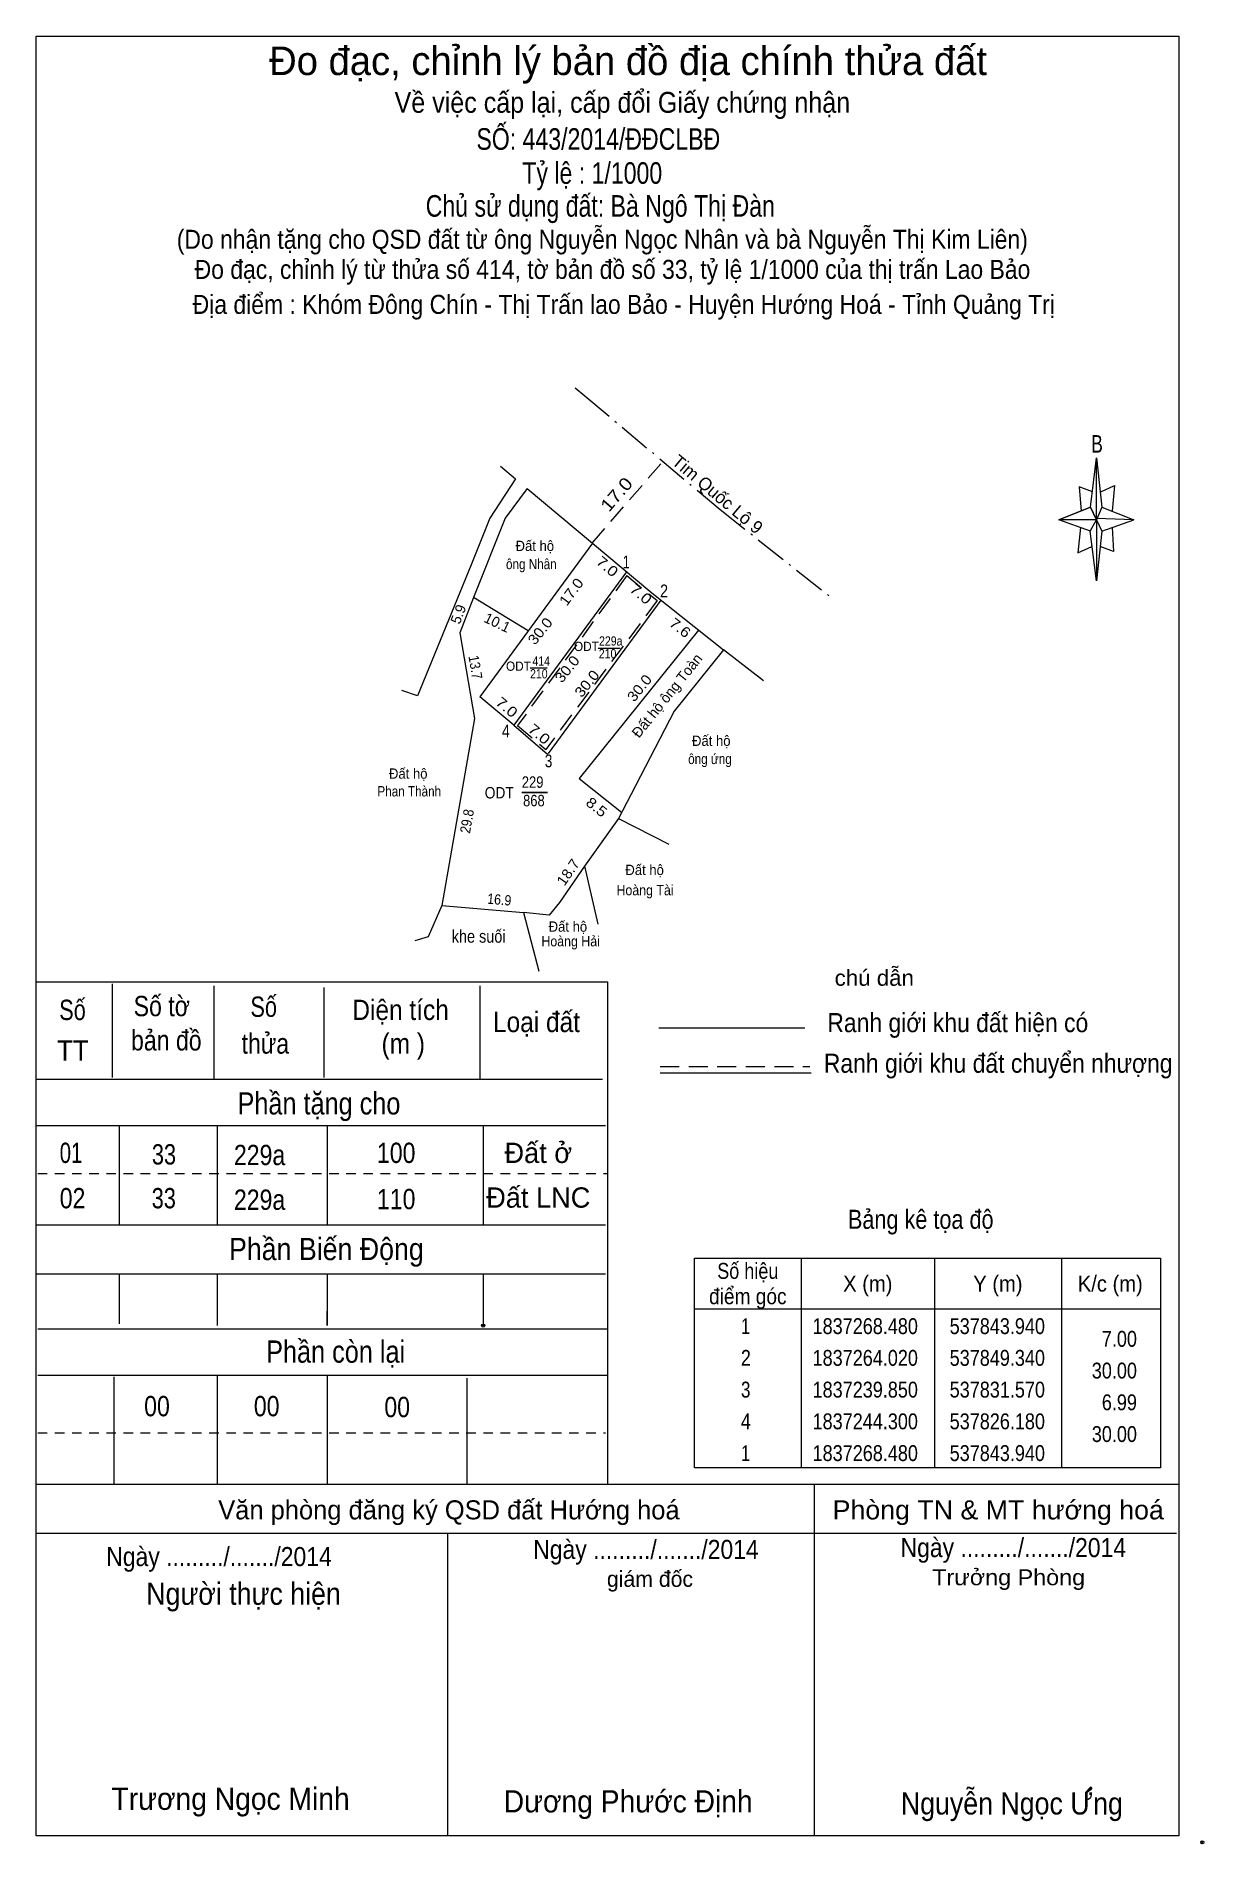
# Model space of a CAD drawing. Header units: metres. Extents: x 537751 to 537935, y 1837068 to 1837353.
import ezdxf
from ezdxf.enums import TextEntityAlignment as Align

# ---------------------------------------------------------------- set-up
doc = ezdxf.new("R2010")
doc.units = ezdxf.units.M
doc.header["$PDMODE"] = 32
doc.header["$PDSIZE"] = 0.5
for name, pattern in [('DOT_DASHED', [7.7, 5, -1.2, 0.3, -1.2]), ('MEDIUM_DASHED', [4.5, 3, -1.5]), ('SHORT_DASHED', [2.7, 1.5, -1.2])]:
    doc.linetypes.add(name, pattern=pattern)
doc.layers.add('1', color=7, linetype='Continuous')
for name, color, linetype, lineweight in [('10', 7, 'Continuous', 13), ('13', 7, 'Continuous', 25), ('17', 7, 'Continuous', 13), ('31', 7, 'Continuous', 13), ('5', 7, 'Continuous', 13), ('50', 7, 'Continuous', 13), ('63', 7, 'Continuous', 13)]:
    doc.layers.add(name, color=color, linetype=linetype, lineweight=lineweight)

msp = doc.modelspace()

# ---------------------------------------------------------------- hatches: boundary and pattern name
at = {"layer": '5'}
msp.add_hatch(color=256, dxfattribs=at).paths.add_polyline_path([(537916.4, 1837076.21), (537917.15, 1837076.73), (537917.21, 1837076.79), (537917.23, 1837076.88), (537917.19, 1837076.99), (537917.07, 1837077.04), (537916.96, 1837076.99), (537916.22, 1837076.21)])

# ---------------------------------------------------------------- linework, layer by layer
at = {"layer": '10'}
for p, q in [((537838.58, 1837272.98), (537820.82, 1837248.8)), ((537843.94, 1837268.48), (537826.18, 1837244.3)), ((537819.81, 1837264.42), (537817.68, 1837258.88)), ((537828.44, 1837259.17), (537819.81, 1837264.42)), ((537849.34, 1837264.02), (537831.57, 1837239.85)), ((537855.29, 1837259.3), (537836.48, 1837235.92)), ((537811.02, 1837248.94), (537808.55, 1837249.81)), ((537842.65, 1837229.63), (537837.32, 1837222.09)), ((537842.65, 1837229.63), (537850.62, 1837225.6)), ((537837.32, 1837222.09), (537833.37, 1837216.38)), ((537837.32, 1837222.09), (537839.39, 1837212.97)), ((537833.37, 1837216.38), (537831.74, 1837214.42)), ((537831.74, 1837214.42), (537827.71, 1837214.8))]:
    msp.add_line(p, q, dxfattribs=at)
at = {"layer": '10', "linetype": 'MEDIUM_DASHED'}
for p, q in [((537844, 1837267.91), (537826.77, 1837244.25)), ((537848.78, 1837263.95), (537831.22, 1837240.51))]:
    msp.add_line(p, q, dxfattribs=at)
at = {"layer": '10'}
for points in [[(537826.46, 1837283.15), (537822.42, 1837276.91), (537819.46, 1837269.6), (537811.02, 1837248.94)], [(537828.29, 1837281.62), (537824.8, 1837276.91), (537819.81, 1837264.42)], [(537859.21, 1837256.19), (537851.44, 1837246.54), (537844.59, 1837233.37), (537842.65, 1837229.63)]]:
    msp.add_lwpolyline(points, dxfattribs=at)
at = {"layer": '13'}
msp.add_line((537827.42, 1837233.71), (537831.47, 1837233.71), dxfattribs=at)
at = {"layer": '17', "linetype": 'MEDIUM_DASHED'}
msp.add_line((537838.53, 1837273.02), (537849.65, 1837285.89), dxfattribs=at)
at = {"layer": '17'}
for p, q in [((537828.29, 1837281.62), (537838.58, 1837272.98)), ((537817.68, 1837258.88), (537819.96, 1837245.35)), ((537839.48, 1837256.46), (537842.95, 1837256.46)), ((537865.53, 1837251.3), (537859.21, 1837256.2)), ((537828.77, 1837253.35), (537831.42, 1837253.35)), ((537865.53, 1837251.3), (537864.51, 1837252.09)), ((537826.18, 1837244.3), (537820.82, 1837248.8)), ((537819.96, 1837245.35), (537814.84, 1837215.93)), ((537750.95, 1837188.54), (537840.13, 1837188.54)), ((537750.95, 1837181.28), (537840.63, 1837181.28)), ((537763.99, 1837181.28), (537763.99, 1837165.64)), ((537750.93, 1837165.64), (537750.95, 1837165.64)), ((537750.95, 1837165.64), (537840.63, 1837165.64)), ((537750.93, 1837157.92), (537750.95, 1837157.92)), ((537750.95, 1837157.92), (537840.63, 1837157.92)), ((537763.99, 1837157.92), (537763.99, 1837150.02)), ((537751.17, 1837149.24), (537840.87, 1837149.24)), ((537751.19, 1837141.94), (537840.87, 1837141.94)), ((537818.77, 1837141.44), (537818.77, 1837124.76))]:
    msp.add_line(p, q, dxfattribs=at)
at = {"layer": '17', "linetype": 'SHORT_DASHED'}
for p, q in [((537751.19, 1837173.72), (537840.87, 1837173.72)), ((537751.19, 1837132.86), (537840.63, 1837132.86))]:
    msp.add_line(p, q, dxfattribs=at)
at = {"layer": '17', "linetype": 'DOT_DASHED'}
msp.add_lwpolyline([(537835.83, 1837297.45), (537837.36, 1837296.2), (537858.66, 1837278.32), (537876.7, 1837264.02)], dxfattribs=at)
at = {"layer": '31'}
for p, q in [((537814.84, 1837215.93), (537827.71, 1837214.8)), ((537827.71, 1837214.8), (537830.13, 1837205.57))]:
    msp.add_line(p, q, dxfattribs=at)
msp.add_lwpolyline([(537814.84, 1837215.93), (537812.68, 1837211), (537810.57, 1837210.37)], dxfattribs=at)
at = {"layer": '5'}
for p, q in [((537917.03, 1837278.66), (537917.95, 1837286.46)), ((537918.83, 1837278.66), (537923.83, 1837276.66)), ((537917.03, 1837274.86), (537912.03, 1837276.66)), ((537920.43, 1837275.46), (537920.63, 1837271.66)), ((537918.83, 1837274.86), (537917.95, 1837267.06)), ((537920.63, 1837271.66), (537918.55, 1837272.46)), ((537751.05, 1837203.88), (537840.95, 1837203.88)), ((537762.93, 1837203.58), (537762.93, 1837188.8)), ((537778.93, 1837203.28), (537778.93, 1837188.54)), ((537796.25, 1837202.98), (537796.25, 1837188.8)), ((537820.85, 1837203.28), (537820.85, 1837188.54)), ((537840.95, 1837203.88), (537840.95, 1837124.76)), ((537849.03, 1837196.67), (537872.03, 1837196.67)), ((537849.23, 1837189.57), (537873.03, 1837189.57)), ((537779.43, 1837181.28), (537779.43, 1837165.64)), ((537796.75, 1837181.28), (537796.75, 1837165.64)), ((537821.35, 1837181.28), (537821.35, 1837165.64)), ((537779.43, 1837157.92), (537779.43, 1837149.74)), ((537796.75, 1837157.92), (537796.75, 1837149.74)), ((537821.35, 1837157.92), (537821.35, 1837149.74)), ((537796.75, 1837149.74), (537796.75, 1837152)), ((537763.15, 1837141.7), (537763.15, 1837124.76)), ((537779.43, 1837141.94), (537779.43, 1837124.76)), ((537796.75, 1837141.94), (537796.75, 1837124.76)), ((537750.95, 1837124.76), (537930.95, 1837124.76)), ((537873.51, 1837124.76), (537873.51, 1837069.36)), ((537750.95, 1837117.06), (537930.55, 1837117.06)), ((537815.75, 1837117.06), (537815.75, 1837069.36))]:
    msp.add_line(p, q, dxfattribs=at)
at = {"layer": '5', "linetype": 'MEDIUM_DASHED'}
msp.add_line((537849.23, 1837190.57), (537872.83, 1837190.57), dxfattribs=at)
at = {"layer": '5'}
for points in [[(537750.95, 1837352.86), (537930.95, 1837352.86), (537930.95, 1837069.36), (537750.95, 1837069.36)], [(537917.95, 1837286.46), (537918.83, 1837278.66), (537917.95, 1837276.66)], [(537917.95, 1837276.66), (537912.03, 1837276.66), (537917.03, 1837278.66), (537918.83, 1837274.86), (537923.83, 1837276.66), (537917.95, 1837276.86)], [(537917.95, 1837276.66), (537917.95, 1837267.06), (537916.95, 1837274.86)], [(537916.4, 1837076.21), (537917.15, 1837076.73), (537917.21, 1837076.79), (537917.23, 1837076.88), (537917.19, 1837076.99), (537917.07, 1837077.04), (537916.96, 1837076.99), (537916.22, 1837076.21)]]:
    msp.add_lwpolyline(points, close=True, dxfattribs=at)
for points in [[(537917.35, 1837281.06), (537915.23, 1837281.86), (537915.55, 1837278.06)], [(537918.63, 1837281.06), (537920.83, 1837282.06), (537920.43, 1837278.06)], [(537917.95, 1837276.66), (537917.03, 1837278.66), (537912.03, 1837276.66)], [(537915.43, 1837275.46), (537915.03, 1837271.46), (537917.23, 1837272.46)], [(537917.95, 1837276.66), (537918.83, 1837274.86), (537923.83, 1837276.66)]]:
    msp.add_lwpolyline(points, dxfattribs=at)
for p in [(537821.35, 1837149.74), (537934.63, 1837068.36)]:
    msp.add_point(p, dxfattribs=at)
at = {"layer": '50'}
for p, q in [((537824.09, 1837285.1), (537826.46, 1837283.15)), ((537826.18, 1837244.3), (537831.5, 1837239.75)), ((537836.48, 1837235.92), (537843.16, 1837230.62))]:
    msp.add_line(p, q, dxfattribs=at)
at = {"layer": '50', "linetype": 'MEDIUM_DASHED'}
msp.add_line((537826.77, 1837244.25), (537831.22, 1837240.51), dxfattribs=at)
at = {"layer": '50'}
msp.add_lwpolyline([(537838.58, 1837272.98), (537847.91, 1837265.15), (537859.21, 1837256.19)], dxfattribs=at)
at = {"layer": '50', "linetype": 'MEDIUM_DASHED'}
msp.add_lwpolyline([(537844, 1837267.91), (537847.66, 1837264.84), (537848.78, 1837263.95)], dxfattribs=at)
at = {"layer": '63'}
for p, q in [((537871.44, 1837160.36), (537871.44, 1837127.36)), ((537892.44, 1837160.36), (537892.44, 1837127.36)), ((537912.44, 1837160.36), (537912.44, 1837127.36)), ((537854.64, 1837152.36), (537928.04, 1837152.36))]:
    msp.add_line(p, q, dxfattribs=at)
msp.add_lwpolyline([(537854.64, 1837160.36), (537928.04, 1837160.36), (537928.04, 1837127.36), (537854.64, 1837127.36)], close=True, dxfattribs=at)

# ---------------------------------------------------------------- texts
at = {"layer": '1'}
for s, height, width, p in [('Đất hộ', 1.62, 0.95, (537857.285, 1837241.06)), ('Đất hộ', 1.62, 0.95, (537809.545, 1837235.89)), ('Phan Thành', 1.62, 0.85, (537809.705, 1837233.1)), ('Đất hộ', 1.62, 0.95, (537846.785, 1837220.72)), ('Hoàng Tài', 1.62, 0.9, (537846.85, 1837217.53)), ('Đất hộ', 1.62, 0.95, (537834.695, 1837211.79)), ('khe suối', 2, 0.85, (537820.64, 1837210.06)), ('Hoàng Hải', 1.62, 0.9, (537835.13, 1837209.48))]:
    msp.add_text(s, height=height, dxfattribs=dict(at, width=width)).set_placement(p, align=Align.CENTER)
at = {"layer": '13'}
for s, height, width, p in [('ông ứng', 1.62, 0.85, (537860.51, 1837238.2)), ('ODT ', 1.8, 0.9, (537826.77, 1837232.78))]:
    msp.add_text(s, height=height, dxfattribs=dict(at, width=width)).set_placement(p, align=Align.RIGHT)
at = {"layer": '13', "width": 0.85}
for s, p in [('229', (537829.14, 1837234.46)), ('868', (537829.34, 1837231.55))]:
    msp.add_text(s, height=1.8, dxfattribs=at).set_placement(p, align=Align.CENTER)
at = {"layer": '17'}
for s, height, rotation, p in [('Tim Quốc Lộ 9', 2, 319.989, (537857.632, 1837279.927)), ('5.9', 1.62, 68.969, (537818.193, 1837261.519)), ('10.1', 1.62, 334.42, (537823.225, 1837259.743)), ('Đất hộ ông Toàn', 1.62, 51.182, (537850.945, 1837248.477))]:
    msp.add_text(s, height=height, rotation=rotation, dxfattribs=at).set_placement(p, align=Align.CENTER)
for s, height, rotation, width, p in [('17.0', 2, 49.172, 1.15, (537843.116, 1837280.026)), ('7.0', 1.62, 319.988, 1.2, (537840.384, 1837268.699)), ('17.0', 1.62, 53.599, 1.1, (537835.897, 1837264.849)), ('7.0', 1.62, 319.988, 1.2, (537845.674, 1837264.359)), ('30.0', 1.62, 51.182, 1.1, (537830.961, 1837258.637)), ('7.6', 1.62, 321.588, 1.15, (537851.882, 1837259.031)), ('13.7', 1.62, 279.565, 0.9, (537819.34, 1837253.31)), ('30.0', 1.62, 51.182, 1.1, (537835.211, 1837252.657)), ('30.0', 1.62, 51.182, 1.1, (537838.331, 1837250.367)), ('30.0', 1.62, 51.182, 1.1, (537846.601, 1837249.667)), ('7.0', 1.62, 319.988, 1.2, (537824.544, 1837246.539)), ('7.0', 1.62, 319.988, 1.2, (537829.664, 1837242.299)), ('8.5', 1.62, 321.465, 1.15, (537838.715, 1837230.789)), ('29.8', 1.62, 80.128, 0.9, (537819.591, 1837229.061)), ('18.7', 1.62, 55.326, 1.05, (537835.408, 1837220.704)), ('16.9', 1.62, 354.982, 0.9, (537823.824, 1837216.045))]:
    msp.add_text(s, height=height, rotation=rotation, dxfattribs=dict(at, width=width)).set_placement(p, align=Align.CENTER)
for s, height, width, p in [('Đất hộ', 1.62, 0.95, (537829.485, 1837271.76)), ('ông Nhân', 1.62, 0.85, (537828.935, 1837268.9)), ('229a', 1.46, 0.85, (537841.45, 1837256.86)), ('ODT', 1.458, 0.95, (537837.615, 1837256)), ('210', 1.46, 0.85, (537840.945, 1837254.86)), ('ODT', 1.458, 0.95, (537826.905, 1837252.89)), ('210', 1.46, 0.85, (537830.115, 1837251.69)), ('414', 1.46, 0.85, (537830.495, 1837253.69))]:
    msp.add_text(s, height=height, dxfattribs=dict(at, width=width)).set_placement(p, align=Align.CENTER)
at = {"layer": '5'}
for s, height, p in [('Đo đạc, chỉnh lý bản đồ địa chính thửa đất', 4.5, (537844.175, 1837346.73)), ('Đất ở', 3.2, (537830.03, 1837175.36)), ('Đất LNC', 3.2, (537830.03, 1837168.32)), ('Văn phòng đăng ký QSD đất Hướng hoá', 3, (537815.955, 1837119.22)), ('giám đốc', 2.5, (537847.63, 1837108.59))]:
    msp.add_text(s, height=height, dxfattribs=at).set_placement(p, align=Align.CENTER)
for s, height, width, p in [('Về việc cấp lại, cấp đổi Giấy chứng nhận', 3.28, 0.9, (537843.28, 1837340.79)), ('SỐ: 443/2014/ĐĐCLBĐ', 3.4, 0.8, (537839.49, 1837334.96)), ('Tỷ lệ : 1/1000', 3.4, 0.8, (537838.535, 1837329.6)), ('Chủ sử dụng đất: Bà Ngô Thị Đàn', 3.4, 0.8, (537839.8, 1837324.42)), ('(Do nhận tặng cho QSD đất từ ông Nguyễn Ngọc Nhân và bà Nguyễn Thị Kim Liên) ', 3, 0.9, (537840.62, 1837319.36)), ('Đo đạc, chỉnh lý từ thửa số 414, tờ bản đồ số 33, tỷ lệ 1/1000 của thị trấn Lao Bảo', 3, 0.9, (537841.72, 1837314.62)), ('Địa điểm : Khóm Đông Chín - Thị Trấn lao Bảo - Huyện Hướng Hoá - Tỉnh Quảng Trị ', 3, 0.9, (537844, 1837309.11)), ('B', 2.756, 0.75, (537918.05, 1837287.26)), ('chú dẫn', 2.5, 1.05, (537882.965, 1837203.27)), ('Số', 3.2, 0.8, (537756.655, 1837197.88)), ('Số tờ', 3.2, 0.85, (537770.715, 1837198.48)), ('Số', 3.2, 0.8, (537786.775, 1837198.38)), ('Diện tích', 3.2, 0.9, (537808.34, 1837197.88)), ('Loại đất', 3.2, 0.9, (537829.745, 1837195.98)), ('Ranh giới khu đất hiện có ', 3, 0.9, (537896.62, 1837195.97)), ('bản đồ', 3.2, 0.85, (537771.435, 1837193.08)), ('thửa', 3.2, 0.85, (537787.035, 1837192.58)), ('(m )', 3.2, 0.9, (537808.76, 1837192.58)), ('TT', 3.2, 0.95, (537756.715, 1837191.48)), ('Ranh giới khu đất chuyển nhượng', 3, 0.9, (537902.48, 1837189.57)), ('Phần tặng cho', 3.5, 0.85, (537795.48, 1837183)), ('01', 3.2, 0.75, (537756.425, 1837175.36)), ('100', 3.2, 0.85, (537807.65, 1837175.36)), ('33', 3.2, 0.8, (537771.065, 1837175.12)), ('229a', 3.2, 0.85, (537786.13, 1837175.02)), ('02', 3.2, 0.85, (537756.665, 1837168.22)), ('33', 3.2, 0.8, (537771.035, 1837168.22)), ('229a', 3.2, 0.85, (537786.13, 1837167.98)), ('110', 3.2, 0.85, (537807.65, 1837168.08)), ('Bảng kê tọa độ', 3, 0.85, (537890.285, 1837164.99)), ('Phần Biến Động', 3.5, 0.9, (537796.65, 1837160.06)), ('Phần còn lại ', 3.5, 0.85, (537798.66, 1837143.9)), ('00', 3.2, 0.85, (537769.965, 1837135.46)), ('00', 3.2, 0.85, (537787.245, 1837135.46)), ('00', 3.2, 0.85, (537807.805, 1837135.32)), ('Phòng TN & MT hướng hoá', 3, 1.05, (537902.49, 1837119.22)), ('Ngày ........./......./2014', 3, 0.9, (537846.995, 1837112.99)), ('Ngày ........./......./2014', 3, 0.9, (537904.865, 1837113.28)), ('Ngày ........./......./2014', 3, 0.9, (537779.735, 1837111.86)), ('Trưởng Phòng', 2.5, 1.1, (537904.13, 1837108.85)), ('Người thực hiện', 3.5, 0.9, (537783.6, 1837105.76)), ('Trương Ngọc Minh', 3.5, 0.95, (537781.56, 1837073.46)), ('Dương Phước Định', 3.5, 0.95, (537844.195, 1837073.06)), ('Nguyễn Ngọc Ưng', 3.5, 0.9, (537904.635, 1837072.73))]:
    msp.add_text(s, height=height, dxfattribs=dict(at, width=width)).set_placement(p, align=Align.CENTER)
at = {"layer": '63'}
for s, height, width, p in [(' 1', 2, 0.75, (537844.44, 1837269.04)), (' 2', 2, 0.85, (537850.48, 1837264.48)), (' 4', 2, 0.85, (537825.56, 1837242.4)), (' 3', 2, 0.8, (537832.25, 1837237.7)), ('7.00', 2.5, 0.85, (537924.34, 1837146.41)), ('30.00', 2.5, 0.85, (537924.34, 1837141.41)), ('6.99', 2.5, 0.85, (537924.34, 1837136.41)), ('30.00', 2.5, 0.85, (537924.34, 1837131.41))]:
    msp.add_text(s, height=height, dxfattribs=dict(at, width=width)).set_placement(p, align=Align.RIGHT)
for s, width, p in [('Số hiệu', 0.85, (537863.04, 1837157.11)), ('điểm góc', 0.9, (537863.04, 1837153.11)), ('X (m)', 0.95, (537881.94, 1837155.11)), ('Y (m)', 0.95, (537902.435, 1837155.11)), ('K/c (m)', 0.95, (537920.14, 1837155.11)), (' 1', 0.75, (537862.335, 1837148.41)), ('1837268.480', 0.85, (537881.54, 1837148.41)), ('537843.940', 0.85, (537902.345, 1837148.41)), (' 2', 0.85, (537862.34, 1837143.41)), ('1837264.020', 0.85, (537881.54, 1837143.41)), ('537849.340', 0.85, (537902.345, 1837143.41)), (' 3', 0.8, (537862.34, 1837138.41)), ('1837239.850', 0.85, (537881.54, 1837138.41)), ('537831.570', 0.85, (537902.345, 1837138.41)), (' 4', 0.85, (537862.335, 1837133.41)), ('1837244.300', 0.85, (537881.54, 1837133.41)), ('537826.180', 0.85, (537902.345, 1837133.41)), (' 1', 0.75, (537862.335, 1837128.41)), ('1837268.480', 0.85, (537881.54, 1837128.41)), ('537843.940', 0.85, (537902.345, 1837128.41))]:
    msp.add_text(s, height=2.5, dxfattribs=dict(at, width=width)).set_placement(p, align=Align.CENTER)

doc.saveas('drawing.dxf')
